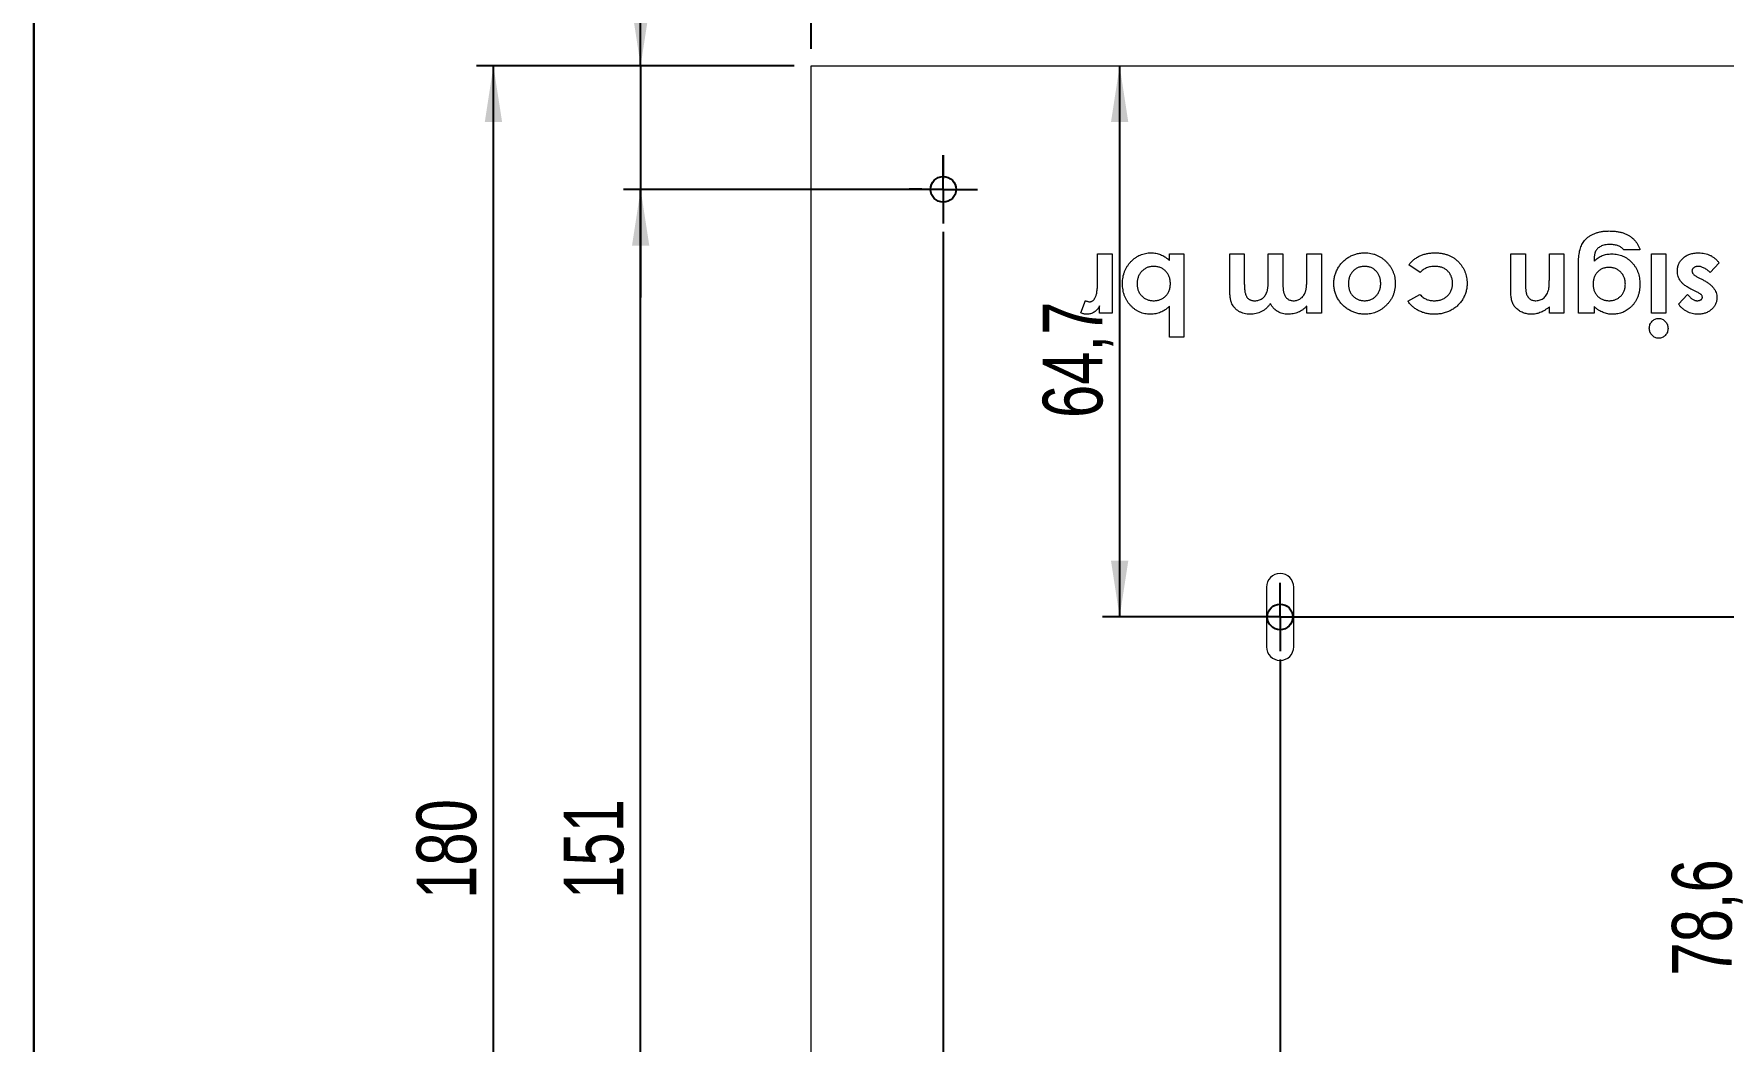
# Model space of a CAD drawing. Header units: millimetres. Extents: x 84 to 2066, y 33 to 1449.
# Drawn here: x 126.4 to 621.8, y 805.5 to 1101 of the extents above; entities that cross this region are included whole.
import ezdxf

# ---------------------------------------------------------------- set-up
doc = ezdxf.new("R2010")
doc.units = ezdxf.units.MM
doc.layers.add('COTAS', color=1, linetype='Continuous')
doc.styles.add('SLDTEXTSTYLE0', font='TXT', dxfattribs={"width": 0.75})
doc.dimstyles.new('SLDDIMSTYLE1', dxfattribs={"dimtxt": 17.5, "dimasz": 16.51, "dimexe": 0, "dimexo": 0.0625, "dimgap": 4.375, "dimtad": 1, "dimtoh": 1, "dimdec": 1, "dimrnd": 1e-09, "dimzin": 12, "dimdsep": 46, "dimtxsty": 'SLDTEXTSTYLE0', "dimsah": 1, "dimcen": 0.09, "dimadec": 0, "dimazin": 0, "dimtfac": 1, "dimtdec": 1, "dimtofl": 0, "dimtmove": 0, "dimatfit": 3, "dimfxl": 1, "dimtolj": 1, "dimtzin": 12, "dimarcsym": 0})
doc.dimstyles.new('SLDDIMSTYLE2', dxfattribs={"dimtxt": 17.5, "dimasz": 16.51, "dimexe": 0, "dimexo": 0.0625, "dimgap": 4.375, "dimtad": 1, "dimtoh": 1, "dimdec": 1, "dimrnd": 1e-09, "dimzin": 12, "dimdsep": 46, "dimtxsty": 'SLDTEXTSTYLE0', "dimsah": 1, "dimcen": 0.09, "dimadec": 0, "dimazin": 0, "dimtfac": 1, "dimtdec": 1, "dimtofl": 0, "dimtmove": 0, "dimatfit": 3, "dimfxl": 1, "dimtolj": 1, "dimtzin": 12, "dimarcsym": 0})

# ---------------------------------------------------------------- blocks, each defined once
blk = doc.blocks.new('*D7')
at = {"layer": 'COTAS', "ltscale": 5}
for p, q in [((354.39, 1096.64), (354.39, 1266.64)), ((1229.39, 1096.64), (1229.39, 1266.64)), ((354.39, 1261.64), (1229.39, 1261.64))]:
    blk.add_line(p, q, dxfattribs=at)
for points in [[(354.39, 1261.64), (370.9, 1259.1), (370.9, 1264.18)], [(1229.39, 1261.64), (1212.88, 1264.18), (1212.88, 1259.1)]]:
    blk.add_solid(points, dxfattribs=at)
at = {"layer": 'COTAS', "ltscale": 5, "insert": (790.37, 1284.2), "char_height": 17.5, "attachment_point": 1, "style": 'SLDTEXTSTYLE0'}
blk.add_mtext('350', dxfattribs=at)
blk = doc.blocks.new('*D8')
at = {"layer": 'COTAS', "ltscale": 5}
for p, q in [((349.39, 1091.64), (256.22, 1091.64)), ((261.22, 641.64), (261.22, 1091.64)), ((349.39, 641.64), (256.22, 641.64))]:
    blk.add_line(p, q, dxfattribs=at)
for points in [[(261.22, 1091.64), (258.68, 1075.13), (263.76, 1075.13)], [(261.22, 641.64), (263.76, 658.15), (258.68, 658.15)]]:
    blk.add_solid(points, dxfattribs=at)
at = {"layer": 'COTAS', "ltscale": 5, "insert": (238.66, 847.25), "char_height": 17.5, "attachment_point": 1, "rotation": 90, "style": 'SLDTEXTSTYLE0'}
blk.add_mtext('180', dxfattribs=at)
blk = doc.blocks.new('*D18')
at = {"layer": 'COTAS', "ltscale": 5}
for p, q in [((304.39, 1091.64), (304.39, 1197.33)), ((349.39, 1091.64), (299.39, 1091.64)), ((304.39, 1091.64), (304.39, 1055.39)), ((388.14, 1055.39), (299.39, 1055.39)), ((304.39, 1055.39), (304.39, 1023.64))]:
    blk.add_line(p, q, dxfattribs=at)
for points in [[(304.39, 1091.64), (306.93, 1108.15), (301.85, 1108.15)], [(304.39, 1055.39), (301.85, 1038.88), (306.93, 1038.88)]]:
    blk.add_solid(points, dxfattribs=at)
at = {"layer": 'COTAS', "ltscale": 5, "insert": (281.83, 1144.15), "char_height": 17.5, "attachment_point": 1, "rotation": 90, "style": 'SLDTEXTSTYLE0'}
blk.add_mtext('14,5', dxfattribs=at)
blk = doc.blocks.new('*D19')
at = {"layer": 'COTAS', "ltscale": 5}
for p, q in [((388.14, 1055.39), (299.39, 1055.39)), ((304.39, 677.89), (304.39, 1055.39)), ((388.14, 677.89), (299.39, 677.89))]:
    blk.add_line(p, q, dxfattribs=at)
for points in [[(304.39, 1055.39), (301.85, 1038.88), (306.93, 1038.88)], [(304.39, 677.89), (306.93, 694.4), (301.85, 694.4)]]:
    blk.add_solid(points, dxfattribs=at)
at = {"layer": 'COTAS', "ltscale": 5, "insert": (281.83, 847.25), "char_height": 17.5, "attachment_point": 1, "rotation": 90, "style": 'SLDTEXTSTYLE0'}
blk.add_mtext('151', dxfattribs=at)
blk = doc.blocks.new('*D20')
at = {"layer": 'COTAS', "ltscale": 5}
for p, q in [((444.85, 1091.64), (444.85, 929.97)), ((486.89, 929.97), (439.85, 929.97))]:
    blk.add_line(p, q, dxfattribs=at)
for points in [[(444.85, 1091.64), (442.31, 1075.13), (447.39, 1075.13)], [(444.85, 929.97), (447.39, 946.48), (442.31, 946.48)]]:
    blk.add_solid(points, dxfattribs=at)
at = {"layer": 'COTAS', "ltscale": 5, "insert": (422.29, 988.32), "char_height": 17.5, "attachment_point": 1, "rotation": 90, "style": 'SLDTEXTSTYLE0'}
blk.add_mtext('64,7', dxfattribs=at)
blk = doc.blocks.new('*D21')
at = {"layer": 'COTAS', "ltscale": 5}
for p, q in [((496.89, 929.97), (634.37, 929.97)), ((629.37, 929.97), (629.37, 733.47)), ((496.89, 733.47), (634.37, 733.47))]:
    blk.add_line(p, q, dxfattribs=at)
for points in [[(629.37, 929.97), (626.83, 913.46), (631.91, 913.46)], [(629.37, 733.47), (631.91, 749.98), (626.83, 749.98)]]:
    blk.add_solid(points, dxfattribs=at)
at = {"layer": 'COTAS', "ltscale": 5, "insert": (606.81, 824.74), "char_height": 17.5, "attachment_point": 1, "rotation": 90, "style": 'SLDTEXTSTYLE0'}
blk.add_mtext('78,6', dxfattribs=at)
blk = doc.blocks.new('*D22')
at = {"layer": 'COTAS', "ltscale": 5}
for p, q in [((676.37, 1091.64), (676.37, 1136.4)), ((676.37, 1091.64), (676.37, 1054.14)), ((711.89, 1054.14), (671.37, 1054.14)), ((676.37, 1054.14), (676.37, 1022.39))]:
    blk.add_line(p, q, dxfattribs=at)
for points in [[(676.37, 1091.64), (678.91, 1108.15), (673.83, 1108.15)], [(676.37, 1054.14), (673.83, 1037.63), (678.91, 1037.63)]]:
    blk.add_solid(points, dxfattribs=at)
at = {"layer": 'COTAS', "ltscale": 5, "insert": (653.81, 1102.6), "char_height": 17.5, "attachment_point": 1, "rotation": 90, "style": 'SLDTEXTSTYLE0'}
blk.add_mtext('15', dxfattribs=at)
blk = doc.blocks.new('*D23')
at = {"layer": 'COTAS', "ltscale": 5}
for p, q in [((741.84, 1091.64), (741.84, 1140.92)), ((741.84, 1091.64), (741.84, 1079.14)), ((779.39, 1079.14), (736.84, 1079.14)), ((741.84, 1079.14), (741.84, 1047.39))]:
    blk.add_line(p, q, dxfattribs=at)
for points in [[(741.84, 1091.64), (744.38, 1108.15), (739.3, 1108.15)], [(741.84, 1079.14), (739.3, 1062.63), (744.38, 1062.63)]]:
    blk.add_solid(points, dxfattribs=at)
at = {"layer": 'COTAS', "ltscale": 5, "insert": (719.28, 1120.06), "char_height": 17.5, "attachment_point": 1, "rotation": 90, "style": 'SLDTEXTSTYLE0'}
blk.add_mtext('5', dxfattribs=at)
blk = doc.blocks.new('SW_CENTERMARKSYMBOL_2')
at = {"layer": 'COTAS', "color": 0, "ltscale": 5}
for p, q in [((0, 6.25), (0, 10)), ((0, 0), (0, 6.25)), ((-6.25, 0), (-10, 0)), ((0, 0), (-6.25, 0)), ((0, 0), (0, -6.25)), ((0, 0), (6.25, 0)), ((6.25, 0), (10, 0)), ((0, -6.25), (0, -10))]:
    blk.add_line(p, q, dxfattribs=at)
blk = doc.blocks.new('SW_CENTERMARKSYMBOL_3')
at = {"layer": 'COTAS', "color": 0, "ltscale": 5}
for p, q in [((0, 6.25), (0, 10)), ((0, 0), (0, 6.25)), ((-6.25, 0), (-10, 0)), ((0, 0), (-6.25, 0)), ((0, 0), (0, -6.25)), ((0, 0), (6.25, 0)), ((6.25, 0), (10, 0)), ((0, -6.25), (0, -10))]:
    blk.add_line(p, q, dxfattribs=at)
blk = doc.blocks.new('SW_CENTERMARKSYMBOL_5')
at = {"layer": 'COTAS', "color": 0, "ltscale": 5}
for p, q in [((0.02, 6.25), (0.04, 10)), ((0, 0), (0.02, 6.25)), ((-6.25, 0.02), (-10, 0.04)), ((0, 0), (-6.25, 0.02)), ((0, 0), (-0.02, -6.25)), ((0, 0), (6.25, -0.02)), ((6.25, -0.02), (10, -0.04)), ((-0.02, -6.25), (-0.04, -10))]:
    blk.add_line(p, q, dxfattribs=at)
blk = doc.blocks.new('SW_CENTERMARKSYMBOL_7')
at = {"layer": 'COTAS', "color": 0, "ltscale": 5}
for p, q in [((391.25, 30), (391.25, 33.75)), ((391.25, 23.75), (391.25, 30)), ((385, 23.75), (381.25, 23.75)), ((391.25, 23.75), (385, 23.75)), ((391.25, 23.75), (397.5, 23.75)), ((391.25, 23.75), (391.25, 17.5)), ((397.5, 23.75), (401.25, 23.75)), ((0, 6.25), (0, 10)), ((391.25, 11.25), (391.25, -388.75)), ((0, 0), (0, 6.25)), ((323.75, 5), (323.75, 8.75)), ((323.75, -1.25), (323.75, 5)), ((493.75, 5), (493.75, 8.75)), ((493.75, -1.25), (493.75, 5)), ((-6.25, 0), (-10, 0)), ((0, 0), (-6.25, 0)), ((0, 0), (6.25, 0)), ((0, 0), (0, -6.25)), ((6.25, 0), (10, 0)), ((317.5, -1.25), (313.75, -1.25)), ((323.75, -1.25), (317.5, -1.25)), ((323.75, -1.25), (330, -1.25)), ((323.75, -1.25), (323.75, -7.5)), ((336.25, -1.25), (481.25, -1.25)), ((493.75, -1.25), (487.5, -1.25)), ((493.75, -1.25), (500, -1.25)), ((493.75, -1.25), (493.75, -7.5)), ((500, -1.25), (503.75, -1.25)), ((493.75, -7.5), (493.75, -11.25)), ((0, -12.5), (0, -365)), ((323.75, -13.75), (323.75, -363.75)), ((98.75, -119.17), (98.75, -115.42)), ((98.75, -125.42), (98.75, -119.17)), ((92.5, -125.42), (88.75, -125.42)), ((98.75, -125.42), (92.5, -125.42)), ((98.75, -125.42), (105, -125.42)), ((98.75, -125.42), (98.75, -131.67)), ((105, -125.42), (108.75, -125.42)), ((98.75, -137.92), (98.75, -309.42)), ((98.75, -321.92), (98.75, -315.67)), ((92.5, -321.92), (88.75, -321.92)), ((98.75, -321.92), (92.5, -321.92)), ((98.75, -321.92), (105, -321.92)), ((98.75, -321.92), (98.75, -328.17)), ((105, -321.92), (108.75, -321.92)), ((98.75, -328.17), (98.75, -331.92)), ((0, -377.5), (0, -371.25)), ((323.75, -376.25), (323.75, -370)), ((317.5, -376.25), (313.75, -376.25)), ((323.75, -376.25), (317.5, -376.25)), ((323.75, -376.25), (330, -376.25)), ((323.75, -376.25), (323.75, -382.5)), ((330, -376.25), (333.75, -376.25)), ((-6.25, -377.5), (-10, -377.5)), ((0, -377.5), (-6.25, -377.5)), ((0, -377.5), (6.25, -377.5)), ((0, -377.5), (0, -383.75)), ((6.25, -377.5), (10, -377.5)), ((0, -383.75), (0, -387.5)), ((323.75, -382.5), (323.75, -386.25)), ((391.25, -401.25), (391.25, -395)), ((385, -401.25), (381.25, -401.25)), ((391.25, -401.25), (385, -401.25)), ((391.25, -401.25), (397.5, -401.25)), ((391.25, -401.25), (391.25, -407.5)), ((397.5, -401.25), (401.25, -401.25)), ((391.25, -407.5), (391.25, -411.25))]:
    blk.add_line(p, q, dxfattribs=at)

msp = doc.modelspace()

# ---------------------------------------------------------------- linework, layer by layer
at = {"color": 7, "linetype": 'Continuous', "lineweight": 30, "ltscale": 5}
msp.add_line((126.43, 1448.801), (126.43, 33.801), dxfattribs=at)
at = {"color": 7, "linetype": 'Continuous', "lineweight": 15, "ltscale": 5}
for p, q in [((354.389, 641.641), (354.389, 1091.641)), ((354.389, 1091.641), (1229.389, 1091.641)), ((438.365, 1036.463), (442.639, 1036.463)), ((438.365, 1029.418), (438.365, 1036.463)), ((442.639, 1036.463), (442.639, 1019.062)), ((459.43, 1036.463), (463.704, 1036.463)), ((459.43, 1034.565), (459.43, 1036.463)), ((463.704, 1036.463), (463.704, 1012.04)), ((477.137, 1036.463), (481.411, 1036.463)), ((477.137, 1026.341), (477.137, 1036.463)), ((481.411, 1036.463), (481.411, 1027.724)), ((488.433, 1036.463), (492.707, 1036.463)), ((488.433, 1028.693), (488.433, 1036.463)), ((492.707, 1036.463), (492.707, 1028.12)), ((499.728, 1036.463), (504.002, 1036.463)), ((499.728, 1028.802), (499.728, 1036.463)), ((504.002, 1036.463), (504.002, 1019.062)), ((559.565, 1036.463), (563.839, 1036.463)), ((559.565, 1025.053), (559.565, 1036.463)), ((563.839, 1036.463), (563.839, 1028.907)), ((570.86, 1036.463), (575.134, 1036.463)), ((570.86, 1029.537), (570.86, 1036.463)), ((575.134, 1036.463), (575.134, 1019.062)), ((597.44, 1037.684), (592.689, 1037.684)), ((600.779, 1036.463), (605.053, 1036.463)), ((600.779, 1019.062), (600.779, 1036.463)), ((605.053, 1036.463), (605.053, 1019.062)), ((532.967, 1030.968), (529.647, 1033.248)), ((579.409, 1019.062), (579.409, 1033.906)), ((620.622, 1033.844), (618.032, 1030.968)), ((438.38, 1028.569), (438.365, 1029.418)), ((614.221, 1025.215), (612.675, 1025.998)), ((614.521, 1029.537), (615.938, 1028.821)), ((433.481, 1019.186), (434.807, 1022.806)), ((438.976, 1019.062), (438.976, 1021.204)), ((459.43, 1012.04), (459.43, 1021.089)), ((499.728, 1019.062), (499.728, 1021.142)), ((529.341, 1022.611), (532.881, 1024.557)), ((570.86, 1019.062), (570.86, 1020.903)), ((583.988, 1020.998), (583.988, 1019.062)), ((608.716, 1021.747), (611.33, 1024.557)), ((442.639, 1019.062), (438.976, 1019.062)), ((504.002, 1019.062), (499.728, 1019.062)), ((575.134, 1019.062), (570.86, 1019.062)), ((583.988, 1019.062), (579.409, 1019.062)), ((605.053, 1019.062), (600.779, 1019.062)), ((463.704, 1012.04), (459.43, 1012.04)), ((487.889, 938.721), (487.889, 921.221)), ((495.889, 921.221), (495.889, 938.721))]:
    msp.add_line(p, q, dxfattribs=at)
at = {"color": 7, "linetype": 'Continuous', "ltscale": 5}
for centre in [(393.139, 1055.391), (491.889, 929.971)]:
    msp.add_circle(centre, 3.75, dxfattribs=at)
at = {"color": 7, "linetype": 'Continuous', "lineweight": 15, "ltscale": 25}
msp.add_circle((393.139, 1055.391), 3.75, dxfattribs=at)
for centre, start, end in [((491.889, 938.721), 0, 180), ((491.889, 921.221), 180, 0)]:
    msp.add_arc(centre, 4, start, end, dxfattribs=at)
at = {"color": 7, "linetype": 'Continuous', "lineweight": 15, "ltscale": 5}
for points, knots in [([(579.409, 1033.906), (579.414, 1034.261), (579.425, 1034.948), (579.505, 1035.941), (579.642, 1036.861), (579.835, 1037.709), (580.088, 1038.484), (580.391, 1039.19), (580.753, 1039.823), (581.045, 1040.193), (581.188, 1040.375)], [0, 0, 0, 0, 0.1554715, 0.3009162, 0.4362444, 0.5628671, 0.6816583, 0.7933955, 0.8989452, 1, 1, 1, 1]), ([(581.188, 1040.375), (581.393, 1040.6), (581.804, 1041.05), (582.527, 1041.618), (583.319, 1042.103), (584.188, 1042.501), (585.134, 1042.804), (586.153, 1043.022), (587.247, 1043.158), (588.002, 1043.172), (588.391, 1043.18)], [0, 0, 0, 0, 0.1145004, 0.2284212, 0.3439966, 0.4629565, 0.586703, 0.7163029, 0.8541307, 1, 1, 1, 1]), ([(588.391, 1043.18), (588.801, 1043.173), (589.591, 1043.161), (590.725, 1043.041), (591.759, 1042.845), (592.696, 1042.568), (593.546, 1042.21), (594.324, 1041.782), (595.03, 1041.269), (595.673, 1040.693), (596.238, 1040.041), (596.722, 1039.319), (597.133, 1038.532), (597.336, 1037.97), (597.44, 1037.684)], [0, 0, 0, 0, 0.1078434, 0.2074107, 0.299345, 0.3839425, 0.46371, 0.5411367, 0.6168548, 0.6922866, 0.7675132, 0.8430652, 0.9202402, 1, 1, 1, 1]), ([(445.692, 1027.796), (445.699, 1028.108), (445.714, 1028.723), (445.829, 1029.626), (446.025, 1030.488), (446.299, 1031.31), (446.646, 1032.095), (447.075, 1032.838), (447.578, 1033.545), (448.158, 1034.2), (448.784, 1034.8), (449.448, 1035.326), (450.14, 1035.77), (450.861, 1036.138), (451.613, 1036.421), (452.394, 1036.618), (453.202, 1036.75), (453.752, 1036.762), (454.03, 1036.768)], [0, 0, 0, 0, 0.0686659, 0.1353556, 0.1999775, 0.263073, 0.3259106, 0.3884756, 0.4517108, 0.5164501, 0.5808222, 0.6423793, 0.7026785, 0.7615402, 0.8202497, 0.8791706, 0.9386782, 1, 1, 1, 1]), ([(454.03, 1036.768), (454.279, 1036.762), (454.768, 1036.749), (455.489, 1036.652), (456.181, 1036.489), (456.855, 1036.265), (457.509, 1035.956), (458.163, 1035.58), (458.806, 1035.107), (459.218, 1034.749), (459.43, 1034.565)], [0, 0, 0, 0, 0.1245443, 0.2452368, 0.3640195, 0.4810461, 0.6005868, 0.7260268, 0.8590757, 1, 1, 1, 1]), ([(507.666, 1027.748), (507.669, 1027.949), (507.677, 1028.347), (507.735, 1028.94), (507.833, 1029.522), (507.957, 1030.097), (508.135, 1030.656), (508.335, 1031.211), (508.589, 1031.75), (508.867, 1032.283), (509.179, 1032.796), (509.526, 1033.28), (509.897, 1033.737), (510.292, 1034.169), (510.72, 1034.566), (511.175, 1034.933), (511.655, 1035.277), (512.162, 1035.588), (512.69, 1035.861), (513.229, 1036.107), (513.784, 1036.312), (514.353, 1036.48), (514.936, 1036.609), (515.533, 1036.697), (516.141, 1036.758), (516.551, 1036.765), (516.758, 1036.768)], [0, 0, 0, 0, 0.04216941, 0.08384235, 0.12519723, 0.16634188, 0.20729025, 0.24867353, 0.29028332, 0.33262882, 0.37496772, 0.41645901, 0.45783554, 0.49878937, 0.53949794, 0.58040393, 0.62189523, 0.66348888, 0.70538275, 0.74685382, 0.7882371, 0.82972974, 0.87152735, 0.9138213, 0.9564932, 1, 1, 1, 1]), ([(516.758, 1036.768), (517.06, 1036.76), (517.656, 1036.742), (518.534, 1036.622), (519.378, 1036.415), (520.19, 1036.13), (520.963, 1035.753), (521.709, 1035.305), (522.411, 1034.763), (523.078, 1034.156), (523.684, 1033.488), (524.219, 1032.779), (524.668, 1032.032), (525.039, 1031.249), (525.325, 1030.43), (525.532, 1029.577), (525.652, 1028.688), (525.669, 1028.084), (525.678, 1027.777)], [0, 0, 0, 0, 0.0643812, 0.1268963, 0.1882189, 0.2489181, 0.3097748, 0.3711311, 0.4336819, 0.4983657, 0.5628216, 0.6254383, 0.6870842, 0.7481006, 0.8094382, 0.8714187, 0.9346046, 1, 1, 1, 1]), ([(529.647, 1033.248), (529.877, 1033.529), (530.331, 1034.085), (531.123, 1034.801), (531.977, 1035.414), (532.904, 1035.913), (533.902, 1036.295), (534.967, 1036.573), (536.104, 1036.735), (536.884, 1036.757), (537.283, 1036.768)], [0, 0, 0, 0, 0.124727, 0.2461393, 0.3655903, 0.4853557, 0.6065872, 0.7319324, 0.8627266, 1, 1, 1, 1]), ([(537.283, 1036.768), (537.643, 1036.76), (538.346, 1036.744), (539.37, 1036.62), (540.333, 1036.41), (541.237, 1036.119), (542.081, 1035.742), (542.863, 1035.275), (543.588, 1034.73), (544.243, 1034.105), (544.825, 1033.424), (545.34, 1032.711), (545.776, 1031.968), (546.124, 1031.192), (546.405, 1030.394), (546.598, 1029.562), (546.723, 1028.703), (546.736, 1028.119), (546.743, 1027.824)], [0, 0, 0, 0, 0.07395944, 0.14445094, 0.21173329, 0.27636342, 0.33944633, 0.40147031, 0.46333807, 0.52555741, 0.58723563, 0.64721938, 0.70627525, 0.76408035, 0.82188821, 0.88002531, 0.93944939, 1, 1, 1, 1]), ([(588.71, 1039.211), (588.435, 1039.205), (587.909, 1039.193), (587.163, 1039.096), (586.5, 1038.926), (585.924, 1038.687), (585.427, 1038.395), (585.011, 1038.059), (584.672, 1037.682), (584.447, 1037.333), (584.315, 1037.017), (584.222, 1036.744), (584.156, 1036.429), (584.092, 1036.078), (584.046, 1035.688), (584.014, 1035.257), (583.988, 1034.788), (583.988, 1034.461), (583.988, 1034.293)], [0, 0, 0, 0, 0.1035298, 0.1976513, 0.2823514, 0.3600848, 0.431664, 0.497969, 0.5606368, 0.6213574, 0.6532343, 0.689161, 0.7296321, 0.7739691, 0.8233642, 0.8773422, 0.9366146, 1, 1, 1, 1]), ([(583.988, 1034.293), (584.175, 1034.476), (584.54, 1034.835), (585.134, 1035.292), (585.741, 1035.669), (586.365, 1035.97), (587.021, 1036.188), (587.708, 1036.356), (588.439, 1036.442), (588.941, 1036.456), (589.197, 1036.463)], [0, 0, 0, 0, 0.1352396, 0.2639057, 0.3854917, 0.5036634, 0.6206815, 0.7412807, 0.8677782, 1, 1, 1, 1]), ([(592.689, 1037.684), (592.579, 1037.805), (592.358, 1038.048), (591.967, 1038.357), (591.535, 1038.621), (591.057, 1038.838), (590.533, 1039.002), (589.965, 1039.127), (589.351, 1039.198), (588.928, 1039.206), (588.71, 1039.211)], [0, 0, 0, 0, 0.1111214, 0.22365493, 0.33794323, 0.45577724, 0.57982441, 0.71180947, 0.85145386, 1, 1, 1, 1]), ([(589.197, 1036.463), (589.48, 1036.457), (590.037, 1036.444), (590.855, 1036.319), (591.64, 1036.124), (592.393, 1035.853), (593.11, 1035.495), (593.793, 1035.061), (594.44, 1034.543), (595.052, 1033.963), (595.606, 1033.318), (596.091, 1032.626), (596.505, 1031.894), (596.838, 1031.116), (597.102, 1030.298), (597.287, 1029.439), (597.398, 1028.538), (597.413, 1027.923), (597.421, 1027.61)], [0, 0, 0, 0, 0.0629806, 0.1237162, 0.1834688, 0.2425073, 0.3013115, 0.3612238, 0.4221125, 0.4851149, 0.5485275, 0.6106985, 0.6727367, 0.7351153, 0.7986076, 0.8633625, 0.9303097, 1, 1, 1, 1]), ([(608.411, 1031.459), (608.417, 1031.646), (608.429, 1032.01), (608.505, 1032.547), (608.641, 1033.057), (608.819, 1033.548), (609.064, 1034.009), (609.355, 1034.448), (609.696, 1034.868), (610.092, 1035.255), (610.528, 1035.614), (611.006, 1035.925), (611.522, 1036.181), (612.068, 1036.399), (612.653, 1036.565), (613.274, 1036.682), (613.931, 1036.756), (614.381, 1036.764), (614.612, 1036.768)], [0, 0, 0, 0, 0.06105142, 0.11949383, 0.17713145, 0.23385483, 0.29026135, 0.34778578, 0.40630481, 0.46710662, 0.52896231, 0.59111583, 0.65357445, 0.71744329, 0.78358476, 0.85257197, 0.92439237, 1, 1, 1, 1]), ([(614.612, 1036.768), (614.918, 1036.759), (615.518, 1036.74), (616.394, 1036.607), (617.222, 1036.376), (618.001, 1036.053), (618.738, 1035.642), (619.42, 1035.131), (620.06, 1034.535), (620.432, 1034.078), (620.622, 1033.844)], [0, 0, 0, 0, 0.1321127, 0.2593255, 0.3820323, 0.5024963, 0.6231014, 0.745417, 0.8698661, 1, 1, 1, 1]), ([(454.827, 1032.8), (454.66, 1032.795), (454.329, 1032.785), (453.845, 1032.718), (453.379, 1032.608), (452.937, 1032.45), (452.512, 1032.247), (452.107, 1032.001), (451.728, 1031.704), (451.368, 1031.374), (451.038, 1031.008), (450.754, 1030.611), (450.505, 1030.194), (450.313, 1029.746), (450.152, 1029.279), (450.042, 1028.783), (449.982, 1028.263), (449.972, 1027.909), (449.966, 1027.729)], [0, 0, 0, 0, 0.063868, 0.126422, 0.1864001, 0.2463567, 0.305601, 0.3661427, 0.426785, 0.4895628, 0.5523818, 0.6146074, 0.6758794, 0.7376316, 0.8004594, 0.8645812, 0.9312765, 1, 1, 1, 1]), ([(459.735, 1027.715), (459.73, 1027.899), (459.72, 1028.262), (459.66, 1028.792), (459.549, 1029.295), (459.396, 1029.771), (459.2, 1030.221), (458.961, 1030.645), (458.672, 1031.035), (458.348, 1031.4), (457.988, 1031.724), (457.604, 1032.014), (457.198, 1032.26), (456.765, 1032.453), (456.315, 1032.614), (455.839, 1032.723), (455.341, 1032.784), (455, 1032.794), (454.827, 1032.8)], [0, 0, 0, 0, 0.06983454, 0.13705328, 0.2017043, 0.26428251, 0.32596404, 0.38683974, 0.44795268, 0.50929016, 0.57103031, 0.63117664, 0.69079741, 0.7502815, 0.81020187, 0.87133257, 0.93437155, 1, 1, 1, 1]), ([(516.696, 1032.8), (516.528, 1032.795), (516.201, 1032.786), (515.72, 1032.717), (515.261, 1032.608), (514.822, 1032.455), (514.407, 1032.254), (514.013, 1032.007), (513.638, 1031.721), (513.294, 1031.386), (512.975, 1031.023), (512.695, 1030.629), (512.463, 1030.209), (512.268, 1029.764), (512.122, 1029.293), (512.018, 1028.796), (511.948, 1028.276), (511.942, 1027.92), (511.94, 1027.739)], [0, 0, 0, 0, 0.0644676, 0.1263939, 0.1869351, 0.2460938, 0.3053414, 0.3645636, 0.424915, 0.4869415, 0.5495383, 0.6111358, 0.672907, 0.7344311, 0.7980531, 0.8626459, 0.9300428, 1, 1, 1, 1]), ([(521.404, 1027.739), (521.401, 1027.923), (521.394, 1028.284), (521.331, 1028.811), (521.227, 1029.311), (521.078, 1029.783), (520.893, 1030.23), (520.661, 1030.649), (520.389, 1031.04), (520.079, 1031.402), (519.737, 1031.73), (519.37, 1032.019), (518.974, 1032.256), (518.564, 1032.461), (518.127, 1032.611), (517.67, 1032.724), (517.19, 1032.784), (516.863, 1032.794), (516.696, 1032.8)], [0, 0, 0, 0, 0.07137374, 0.13948628, 0.20485375, 0.26864614, 0.33065917, 0.39175999, 0.45316946, 0.51466507, 0.57598828, 0.6360152, 0.69507366, 0.75392687, 0.81324407, 0.87334969, 0.93535967, 1, 1, 1, 1]), ([(537.369, 1032.8), (537.14, 1032.794), (536.693, 1032.784), (536.042, 1032.697), (535.43, 1032.554), (534.856, 1032.355), (534.322, 1032.095), (533.828, 1031.778), (533.369, 1031.405), (533.101, 1031.115), (532.967, 1030.968)], [0, 0, 0, 0, 0.1395467, 0.2723748, 0.3987247, 0.5218238, 0.6413409, 0.7597864, 0.8788005, 1, 1, 1, 1]), ([(542.469, 1027.848), (542.463, 1028.027), (542.453, 1028.376), (542.393, 1028.888), (542.283, 1029.374), (542.123, 1029.833), (541.928, 1030.27), (541.689, 1030.683), (541.399, 1031.066), (541.071, 1031.424), (540.706, 1031.745), (540.312, 1032.03), (539.89, 1032.269), (539.44, 1032.467), (538.958, 1032.612), (538.453, 1032.724), (537.919, 1032.784), (537.556, 1032.794), (537.369, 1032.8)], [0, 0, 0, 0, 0.06690282, 0.13122485, 0.19303986, 0.25361829, 0.31318002, 0.37254413, 0.43221935, 0.4930354, 0.55433844, 0.61462223, 0.67502111, 0.7362195, 0.79869635, 0.86342403, 0.93011626, 1, 1, 1, 1]), ([(588.333, 1032.494), (588.168, 1032.492), (587.843, 1032.487), (587.369, 1032.415), (586.917, 1032.312), (586.486, 1032.164), (586.078, 1031.973), (585.695, 1031.735), (585.328, 1031.464), (584.994, 1031.143), (584.684, 1030.794), (584.415, 1030.415), (584.19, 1030.01), (584.002, 1029.579), (583.861, 1029.119), (583.755, 1028.635), (583.692, 1028.123), (583.686, 1027.774), (583.683, 1027.596)], [0, 0, 0, 0, 0.0654719, 0.1283696, 0.1891003, 0.2489812, 0.3080772, 0.3670927, 0.4268546, 0.4882657, 0.5502253, 0.6111414, 0.6716926, 0.7333962, 0.7966673, 0.8616933, 0.929499, 1, 1, 1, 1]), ([(593.147, 1027.562), (593.144, 1027.739), (593.139, 1028.086), (593.067, 1028.591), (592.965, 1029.075), (592.811, 1029.531), (592.619, 1029.965), (592.387, 1030.378), (592.101, 1030.759), (591.783, 1031.117), (591.432, 1031.44), (591.054, 1031.722), (590.655, 1031.963), (590.234, 1032.161), (589.787, 1032.305), (589.323, 1032.419), (588.834, 1032.478), (588.502, 1032.489), (588.333, 1032.494)], [0, 0, 0, 0, 0.0686156, 0.1346666, 0.1979196, 0.2604323, 0.3212743, 0.3824198, 0.4438269, 0.5059538, 0.5680377, 0.6289487, 0.6888074, 0.7487808, 0.80934, 0.8709239, 0.9344449, 1, 1, 1, 1]), ([(612.675, 1025.998), (612.479, 1026.097), (612.097, 1026.291), (611.561, 1026.604), (611.064, 1026.905), (610.624, 1027.223), (610.223, 1027.529), (609.88, 1027.848), (609.577, 1028.161), (609.24, 1028.58), (608.902, 1029.139), (608.62, 1029.866), (608.441, 1030.645), (608.421, 1031.183), (608.411, 1031.459)], [0, 0, 0, 0, 0.08972699, 0.17408722, 0.25256062, 0.32635871, 0.39458082, 0.45778767, 0.51683253, 0.5716095, 0.67670948, 0.78101755, 0.88777792, 1, 1, 1, 1]), ([(614.536, 1032.8), (614.403, 1032.796), (614.149, 1032.789), (613.787, 1032.712), (613.467, 1032.583), (613.195, 1032.405), (612.971, 1032.199), (612.807, 1031.969), (612.705, 1031.72), (612.692, 1031.546), (612.685, 1031.459)], [0, 0, 0, 0, 0.1568444, 0.3014982, 0.4360067, 0.5641899, 0.6856313, 0.7939565, 0.8972891, 1, 1, 1, 1]), ([(612.685, 1031.459), (612.691, 1031.378), (612.703, 1031.21), (612.796, 1030.962), (612.942, 1030.716), (613.146, 1030.472), (613.409, 1030.232), (613.73, 1029.998), (614.102, 1029.757), (614.377, 1029.613), (614.521, 1029.537)], [0, 0, 0, 0, 0.0880833, 0.180852, 0.2823447, 0.395671, 0.5219055, 0.6653045, 0.8242263, 1, 1, 1, 1]), ([(618.032, 1030.968), (617.906, 1031.101), (617.654, 1031.365), (617.236, 1031.72), (616.784, 1032.03), (616.31, 1032.299), (615.832, 1032.511), (615.378, 1032.683), (614.947, 1032.775), (614.668, 1032.792), (614.536, 1032.8)], [0, 0, 0, 0, 0.1359516, 0.2706695, 0.40547, 0.5422632, 0.6742424, 0.7932566, 0.9017527, 1, 1, 1, 1]), ([(436.037, 1022.42), (436.119, 1022.423), (436.279, 1022.43), (436.515, 1022.491), (436.74, 1022.593), (436.954, 1022.732), (437.159, 1022.909), (437.356, 1023.123), (437.532, 1023.385), (437.717, 1023.678), (437.874, 1024.036), (438.01, 1024.463), (438.13, 1024.964), (438.213, 1025.543), (438.293, 1026.193), (438.341, 1026.919), (438.376, 1027.719), (438.378, 1028.278), (438.38, 1028.569)], [0, 0, 0, 0, 0.0340172, 0.0669178, 0.1011488, 0.1367476, 0.1735316, 0.2140124, 0.2579201, 0.3053614, 0.3586332, 0.4208774, 0.4926502, 0.5740966, 0.6651552, 0.7664939, 0.8783046, 1, 1, 1, 1]), ([(453.902, 1018.756), (453.621, 1018.763), (453.069, 1018.776), (452.257, 1018.9), (451.478, 1019.099), (450.733, 1019.379), (450.016, 1019.733), (449.334, 1020.174), (448.687, 1020.695), (448.074, 1021.283), (447.515, 1021.936), (447.025, 1022.64), (446.613, 1023.39), (446.271, 1024.183), (446.017, 1025.026), (445.823, 1025.909), (445.715, 1026.839), (445.7, 1027.473), (445.692, 1027.796)], [0, 0, 0, 0, 0.0616199, 0.1213713, 0.180243, 0.2381256, 0.2963118, 0.3557831, 0.4162497, 0.4788319, 0.5423367, 0.604915, 0.667218, 0.7303645, 0.7944188, 0.8606181, 0.9289452, 1, 1, 1, 1]), ([(449.966, 1027.729), (449.972, 1027.551), (449.982, 1027.2), (450.041, 1026.685), (450.155, 1026.196), (450.3, 1025.729), (450.496, 1025.289), (450.74, 1024.877), (451.014, 1024.482), (451.34, 1024.122), (451.695, 1023.796), (452.072, 1023.506), (452.477, 1023.266), (452.904, 1023.071), (453.352, 1022.912), (453.824, 1022.802), (454.318, 1022.741), (454.655, 1022.73), (454.827, 1022.725)], [0, 0, 0, 0, 0.0684031, 0.1347732, 0.1985695, 0.2607014, 0.3221555, 0.3828509, 0.4441321, 0.5063539, 0.5685337, 0.6290601, 0.6887036, 0.7484906, 0.8092747, 0.8706925, 0.9340349, 1, 1, 1, 1]), ([(454.827, 1022.725), (455, 1022.731), (455.341, 1022.741), (455.84, 1022.801), (456.313, 1022.914), (456.767, 1023.06), (457.196, 1023.257), (457.603, 1023.497), (457.989, 1023.776), (458.348, 1024.097), (458.672, 1024.456), (458.96, 1024.841), (459.2, 1025.256), (459.397, 1025.697), (459.548, 1026.166), (459.659, 1026.659), (459.72, 1027.179), (459.73, 1027.533), (459.735, 1027.715)], [0, 0, 0, 0, 0.0662664, 0.1299181, 0.191643, 0.2517544, 0.3118167, 0.3717068, 0.4317168, 0.4936505, 0.5551329, 0.6163508, 0.6767652, 0.7379349, 0.8005438, 0.8646372, 0.9307001, 1, 1, 1, 1]), ([(483.123, 1018.756), (482.817, 1018.765), (482.221, 1018.783), (481.357, 1018.952), (480.55, 1019.217), (479.808, 1019.59), (479.149, 1020.051), (478.576, 1020.579), (478.107, 1021.178), (477.801, 1021.736), (477.601, 1022.232), (477.484, 1022.662), (477.369, 1023.143), (477.291, 1023.68), (477.215, 1024.269), (477.171, 1024.913), (477.142, 1025.609), (477.139, 1026.091), (477.137, 1026.341)], [0, 0, 0, 0, 0.08261, 0.1608753, 0.2369444, 0.3114807, 0.3842901, 0.4535859, 0.521212, 0.5888859, 0.6249404, 0.6651814, 0.7092585, 0.7584103, 0.8116372, 0.8697861, 0.9325542, 1, 1, 1, 1]), ([(481.411, 1027.724), (481.414, 1027.491), (481.421, 1027.042), (481.45, 1026.398), (481.515, 1025.815), (481.591, 1025.288), (481.701, 1024.82), (481.833, 1024.411), (481.989, 1024.059), (482.172, 1023.762), (482.383, 1023.515), (482.612, 1023.302), (482.869, 1023.127), (483.143, 1022.972), (483.45, 1022.868), (483.777, 1022.786), (484.126, 1022.73), (484.368, 1022.727), (484.492, 1022.725)], [0, 0, 0, 0, 0.1043013, 0.2001969, 0.2872318, 0.3661905, 0.4375991, 0.5010841, 0.5579146, 0.6088967, 0.6562185, 0.7024103, 0.7482631, 0.7942912, 0.8425346, 0.8922574, 0.9446271, 1, 1, 1, 1]), ([(484.492, 1022.725), (484.684, 1022.732), (485.06, 1022.744), (485.606, 1022.87), (486.123, 1023.066), (486.605, 1023.343), (487.038, 1023.693), (487.422, 1024.101), (487.736, 1024.577), (487.955, 1025.018), (488.091, 1025.417), (488.187, 1025.759), (488.262, 1026.145), (488.321, 1026.572), (488.377, 1027.043), (488.405, 1027.556), (488.433, 1028.11), (488.433, 1028.494), (488.433, 1028.693)], [0, 0, 0, 0, 0.0706087, 0.1385556, 0.2058295, 0.2742088, 0.3427013, 0.4108306, 0.4801982, 0.5526692, 0.591847, 0.635719, 0.6836174, 0.737005, 0.7949024, 0.8584426, 0.9266098, 1, 1, 1, 1]), ([(492.707, 1028.12), (492.707, 1027.934), (492.708, 1027.576), (492.729, 1027.058), (492.755, 1026.581), (492.795, 1026.142), (492.839, 1025.743), (492.903, 1025.384), (492.971, 1025.063), (493.084, 1024.697), (493.247, 1024.293), (493.493, 1023.869), (493.785, 1023.512), (494.123, 1023.222), (494.503, 1022.998), (494.922, 1022.842), (495.377, 1022.744), (495.692, 1022.731), (495.855, 1022.725)], [0, 0, 0, 0, 0.0785337, 0.1510735, 0.2189846, 0.2802998, 0.337079, 0.38817, 0.4342539, 0.4756569, 0.5496965, 0.617385, 0.6817542, 0.7436361, 0.8044162, 0.8668707, 0.9313762, 1, 1, 1, 1]), ([(495.855, 1022.725), (496.039, 1022.731), (496.402, 1022.743), (496.931, 1022.878), (497.44, 1023.07), (497.91, 1023.355), (498.342, 1023.707), (498.717, 1024.133), (499.032, 1024.62), (499.251, 1025.074), (499.386, 1025.483), (499.484, 1025.833), (499.557, 1026.228), (499.617, 1026.663), (499.673, 1027.138), (499.701, 1027.656), (499.729, 1028.215), (499.728, 1028.602), (499.728, 1028.802)], [0, 0, 0, 0, 0.06741833, 0.13352257, 0.19944546, 0.26684603, 0.33498848, 0.40376046, 0.47432196, 0.54809441, 0.58822691, 0.63249301, 0.68192783, 0.73568794, 0.79394271, 0.85782082, 0.92630873, 1, 1, 1, 1]), ([(516.777, 1018.756), (516.575, 1018.76), (516.174, 1018.767), (515.579, 1018.827), (514.992, 1018.921), (514.416, 1019.056), (513.847, 1019.222), (513.292, 1019.435), (512.739, 1019.676), (512.205, 1019.964), (511.685, 1020.275), (511.193, 1020.62), (510.729, 1020.993), (510.296, 1021.392), (509.894, 1021.82), (509.518, 1022.27), (509.177, 1022.752), (508.862, 1023.256), (508.582, 1023.779), (508.338, 1024.316), (508.127, 1024.861), (507.961, 1025.421), (507.824, 1025.987), (507.738, 1026.566), (507.676, 1027.154), (507.669, 1027.549), (507.666, 1027.748)], [0, 0, 0, 0, 0.0426002, 0.0843677, 0.1261473, 0.1677868, 0.2090521, 0.2509607, 0.2931379, 0.3360326, 0.3787541, 0.4208873, 0.4626185, 0.504139, 0.5451694, 0.5861216, 0.627707, 0.6695713, 0.7114208, 0.7526806, 0.7939622, 0.8345851, 0.8755716, 0.9166362, 0.95807, 1, 1, 1, 1]), ([(511.94, 1027.739), (511.943, 1027.557), (511.949, 1027.201), (512.013, 1026.681), (512.116, 1026.187), (512.266, 1025.721), (512.452, 1025.279), (512.681, 1024.863), (512.956, 1024.474), (513.268, 1024.114), (513.613, 1023.79), (513.979, 1023.501), (514.374, 1023.262), (514.791, 1023.065), (515.231, 1022.913), (515.694, 1022.801), (516.18, 1022.741), (516.513, 1022.731), (516.681, 1022.725)], [0, 0, 0, 0, 0.0702434, 0.1378403, 0.2026975, 0.2654055, 0.3269384, 0.3881253, 0.4491166, 0.5111008, 0.5720859, 0.6321973, 0.691339, 0.7505639, 0.8105458, 0.8713348, 0.9346536, 1, 1, 1, 1]), ([(516.681, 1022.725), (516.847, 1022.731), (517.173, 1022.741), (517.651, 1022.802), (518.108, 1022.911), (518.539, 1023.073), (518.957, 1023.265), (519.349, 1023.512), (519.718, 1023.801), (520.066, 1024.127), (520.377, 1024.492), (520.652, 1024.883), (520.888, 1025.297), (521.072, 1025.741), (521.223, 1026.204), (521.325, 1026.695), (521.396, 1027.209), (521.401, 1027.56), (521.404, 1027.739)], [0, 0, 0, 0, 0.0644004, 0.1267728, 0.1872298, 0.2465206, 0.3060079, 0.365736, 0.4261138, 0.4882434, 0.5509706, 0.6122322, 0.6739913, 0.7357969, 0.7987828, 0.8633226, 0.9306816, 1, 1, 1, 1]), ([(525.678, 1027.777), (525.669, 1027.449), (525.651, 1026.804), (525.508, 1025.859), (525.281, 1024.955), (524.954, 1024.093), (524.537, 1023.272), (524.027, 1022.495), (523.423, 1021.76), (522.96, 1021.315), (522.725, 1021.089)], [0, 0, 0, 0, 0.1304891, 0.2564737, 0.3792365, 0.5009777, 0.6223665, 0.7448551, 0.8702585, 1, 1, 1, 1]), ([(537.136, 1022.725), (537.33, 1022.73), (537.71, 1022.739), (538.265, 1022.808), (538.793, 1022.915), (539.292, 1023.072), (539.76, 1023.282), (540.208, 1023.522), (540.621, 1023.817), (540.999, 1024.154), (541.344, 1024.526), (541.644, 1024.926), (541.9, 1025.351), (542.111, 1025.801), (542.272, 1026.278), (542.388, 1026.78), (542.454, 1027.306), (542.464, 1027.665), (542.469, 1027.848)], [0, 0, 0, 0, 0.07009582, 0.13717165, 0.20168541, 0.26432265, 0.32575929, 0.38664904, 0.44717779, 0.50858224, 0.56952068, 0.62979845, 0.6887718, 0.74835394, 0.80898876, 0.87026159, 0.93391912, 1, 1, 1, 1]), ([(546.743, 1027.824), (546.739, 1027.619), (546.732, 1027.213), (546.672, 1026.609), (546.58, 1026.017), (546.437, 1025.438), (546.268, 1024.87), (546.057, 1024.313), (545.802, 1023.772), (545.518, 1023.24), (545.194, 1022.733), (544.841, 1022.25), (544.458, 1021.794), (544.043, 1021.37), (543.596, 1020.974), (543.126, 1020.598), (542.616, 1020.262), (542.084, 1019.947), (541.527, 1019.666), (540.949, 1019.423), (540.357, 1019.217), (539.748, 1019.051), (539.124, 1018.914), (538.481, 1018.828), (537.824, 1018.767), (537.379, 1018.76), (537.155, 1018.756)], [0, 0, 0, 0, 0.0417804, 0.0827541, 0.1234145, 0.1636943, 0.2039416, 0.2441041, 0.2848019, 0.3256488, 0.3666902, 0.4072229, 0.4474285, 0.4877187, 0.5280713, 0.568872, 0.610173, 0.652257, 0.6946759, 0.7371836, 0.7796703, 0.8223159, 0.8656815, 0.9094943, 0.9543367, 1, 1, 1, 1]), ([(563.839, 1028.907), (563.84, 1028.661), (563.841, 1028.189), (563.855, 1027.513), (563.881, 1026.902), (563.904, 1026.356), (563.951, 1025.876), (563.993, 1025.458), (564.056, 1025.107), (564.141, 1024.73), (564.285, 1024.328), (564.517, 1023.907), (564.799, 1023.543), (565.139, 1023.244), (565.523, 1023.006), (565.955, 1022.847), (566.426, 1022.742), (566.754, 1022.731), (566.925, 1022.725)], [0, 0, 0, 0, 0.09364897, 0.17946087, 0.25685416, 0.32582537, 0.38708876, 0.43999802, 0.48539158, 0.52261578, 0.58682902, 0.64686158, 0.70451514, 0.76101109, 0.81769089, 0.87525256, 0.93521515, 1, 1, 1, 1]), ([(566.925, 1022.725), (567.147, 1022.736), (567.581, 1022.759), (568.21, 1022.924), (568.785, 1023.208), (569.309, 1023.593), (569.769, 1024.076), (570.145, 1024.655), (570.457, 1025.31), (570.591, 1025.788), (570.66, 1026.036)], [0, 0, 0, 0, 0.12299773, 0.24060747, 0.35731501, 0.47651326, 0.59935924, 0.72528259, 0.85779216, 1, 1, 1, 1]), ([(570.66, 1026.036), (570.677, 1026.113), (570.716, 1026.287), (570.747, 1026.579), (570.791, 1026.928), (570.807, 1027.336), (570.836, 1027.803), (570.847, 1028.329), (570.857, 1028.914), (570.859, 1029.322), (570.86, 1029.537)], [0, 0, 0, 0, 0.0679203, 0.1514759, 0.2512133, 0.3682102, 0.5001241, 0.6509321, 0.8166468, 1, 1, 1, 1]), ([(583.683, 1027.596), (583.686, 1027.419), (583.692, 1027.074), (583.756, 1026.568), (583.859, 1026.089), (584.004, 1025.633), (584.189, 1025.203), (584.421, 1024.801), (584.689, 1024.421), (584.997, 1024.07), (585.342, 1023.757), (585.707, 1023.478), (586.1, 1023.247), (586.515, 1023.056), (586.956, 1022.907), (587.422, 1022.804), (587.91, 1022.733), (588.244, 1022.728), (588.415, 1022.725)], [0, 0, 0, 0, 0.0694359, 0.135577, 0.200197, 0.2618805, 0.3231987, 0.3836795, 0.4442151, 0.5057877, 0.5668472, 0.6271111, 0.6859709, 0.7458313, 0.8065217, 0.8687006, 0.933063, 1, 1, 1, 1]), ([(588.415, 1022.725), (588.582, 1022.731), (588.911, 1022.741), (589.394, 1022.801), (589.853, 1022.914), (590.293, 1023.06), (590.706, 1023.258), (591.103, 1023.491), (591.469, 1023.777), (591.818, 1024.094), (592.13, 1024.448), (592.398, 1024.831), (592.635, 1025.228), (592.819, 1025.654), (592.972, 1026.098), (593.065, 1026.569), (593.139, 1027.057), (593.144, 1027.392), (593.147, 1027.562)], [0, 0, 0, 0, 0.0661906, 0.1303123, 0.1924716, 0.2530054, 0.3135654, 0.3737149, 0.4347964, 0.4971881, 0.5600956, 0.62107, 0.6823039, 0.742913, 0.8046402, 0.8677491, 0.9325779, 1, 1, 1, 1]), ([(597.421, 1027.61), (597.414, 1027.276), (597.401, 1026.622), (597.277, 1025.668), (597.086, 1024.763), (596.807, 1023.908), (596.449, 1023.103), (596.01, 1022.35), (595.502, 1021.641), (595.1, 1021.22), (594.897, 1021.008)], [0, 0, 0, 0, 0.138019, 0.269741, 0.3967552, 0.5197074, 0.6405382, 0.7597175, 0.8791281, 1, 1, 1, 1]), ([(615.938, 1028.821), (616.26, 1028.649), (616.876, 1028.318), (617.71, 1027.751), (618.416, 1027.147), (618.994, 1026.51), (619.455, 1025.841), (619.776, 1025.132), (619.978, 1024.39), (620.001, 1023.882), (620.012, 1023.627)], [0, 0, 0, 0, 0.157, 0.3013811, 0.4334689, 0.5561608, 0.6710903, 0.7817378, 0.8900521, 1, 1, 1, 1]), ([(434.807, 1022.806), (434.925, 1022.749), (435.148, 1022.641), (435.472, 1022.514), (435.765, 1022.437), (435.951, 1022.425), (436.037, 1022.42)], [0, 0, 0, 0, 0.3035967, 0.570645, 0.8010704, 1, 1, 1, 1]), ([(438.976, 1021.204), (438.872, 1021.013), (438.67, 1020.641), (438.296, 1020.142), (437.872, 1019.716), (437.402, 1019.367), (436.895, 1019.091), (436.356, 1018.904), (435.797, 1018.776), (435.415, 1018.763), (435.222, 1018.756)], [0, 0, 0, 0, 0.1372821, 0.2683236, 0.3937714, 0.5169511, 0.6382689, 0.7581503, 0.8777643, 1, 1, 1, 1]), ([(459.43, 1021.089), (459.232, 1020.902), (458.842, 1020.535), (458.206, 1020.061), (457.547, 1019.66), (456.866, 1019.325), (456.157, 1019.074), (455.426, 1018.891), (454.671, 1018.779), (454.16, 1018.764), (453.902, 1018.756)], [0, 0, 0, 0, 0.1326592, 0.260417, 0.3855073, 0.5077496, 0.6294708, 0.750785, 0.8744122, 1, 1, 1, 1]), ([(489.057, 1021.857), (488.877, 1021.616), (488.521, 1021.14), (487.901, 1020.511), (487.216, 1019.979), (486.48, 1019.532), (485.693, 1019.182), (484.864, 1018.943), (484.006, 1018.78), (483.42, 1018.764), (483.123, 1018.756)], [0, 0, 0, 0, 0.1296359, 0.2554444, 0.3787776, 0.5018828, 0.6253469, 0.7481093, 0.8725387, 1, 1, 1, 1]), ([(494.181, 1018.756), (493.911, 1018.764), (493.38, 1018.78), (492.609, 1018.942), (491.873, 1019.181), (491.188, 1019.535), (490.553, 1019.978), (489.978, 1020.514), (489.473, 1021.145), (489.198, 1021.616), (489.057, 1021.857)], [0, 0, 0, 0, 0.1280261, 0.2521605, 0.3734049, 0.4948214, 0.6175496, 0.7406128, 0.8675736, 1, 1, 1, 1]), ([(499.728, 1021.142), (499.538, 1020.95), (499.164, 1020.572), (498.544, 1020.086), (497.897, 1019.671), (497.215, 1019.335), (496.5, 1019.078), (495.756, 1018.89), (494.979, 1018.779), (494.45, 1018.764), (494.181, 1018.756)], [0, 0, 0, 0, 0.1301911, 0.2563355, 0.3791141, 0.5005508, 0.6221158, 0.7447146, 0.8702231, 1, 1, 1, 1]), ([(522.725, 1021.089), (522.509, 1020.902), (522.083, 1020.532), (521.391, 1020.063), (520.683, 1019.658), (519.95, 1019.325), (519.189, 1019.074), (518.405, 1018.891), (517.599, 1018.779), (517.052, 1018.764), (516.777, 1018.756)], [0, 0, 0, 0, 0.1310144, 0.2584644, 0.3825798, 0.5049906, 0.6272275, 0.7492967, 0.8736904, 1, 1, 1, 1]), ([(537.155, 1018.756), (536.946, 1018.759), (536.535, 1018.763), (535.928, 1018.812), (535.338, 1018.895), (534.763, 1019.003), (534.203, 1019.141), (533.662, 1019.313), (533.137, 1019.52), (532.458, 1019.828), (531.663, 1020.295), (530.785, 1020.956), (530.004, 1021.73), (529.563, 1022.316), (529.341, 1022.611)], [0, 0, 0, 0, 0.0688878, 0.13586132, 0.20113998, 0.2658915, 0.32926242, 0.39161107, 0.45370208, 0.51557236, 0.63784117, 0.75791802, 0.87799142, 1, 1, 1, 1]), ([(532.881, 1024.557), (533.043, 1024.394), (533.355, 1024.082), (533.855, 1023.687), (534.346, 1023.36), (534.848, 1023.118), (535.367, 1022.936), (535.919, 1022.816), (536.513, 1022.736), (536.924, 1022.729), (537.136, 1022.725)], [0, 0, 0, 0, 0.1438456, 0.2765074, 0.3990135, 0.5131653, 0.6251012, 0.7426508, 0.8673045, 1, 1, 1, 1]), ([(561.115, 1020.55), (560.991, 1020.682), (560.741, 1020.948), (560.427, 1021.402), (560.156, 1021.898), (559.939, 1022.442), (559.773, 1023.032), (559.649, 1023.665), (559.578, 1024.345), (559.569, 1024.813), (559.565, 1025.053)], [0, 0, 0, 0, 0.1112019, 0.2232176, 0.337557, 0.4574475, 0.5812296, 0.7133954, 0.8526539, 1, 1, 1, 1]), ([(570.86, 1020.903), (570.617, 1020.713), (570.151, 1020.35), (569.441, 1019.89), (568.775, 1019.505), (568.129, 1019.219), (567.499, 1019.009), (566.869, 1018.869), (566.235, 1018.771), (565.808, 1018.761), (565.594, 1018.756)], [0, 0, 0, 0, 0.1595461, 0.3049236, 0.4369891, 0.5565242, 0.6690168, 0.7794261, 0.8898018, 1, 1, 1, 1]), ([(589.435, 1018.756), (589.192, 1018.763), (588.709, 1018.776), (587.995, 1018.874), (587.301, 1019.035), (586.623, 1019.268), (585.956, 1019.575), (585.294, 1019.968), (584.628, 1020.44), (584.206, 1020.809), (583.988, 1020.998)], [0, 0, 0, 0, 0.1209977, 0.2397647, 0.3574229, 0.4743442, 0.5952361, 0.7216498, 0.8564661, 1, 1, 1, 1]), ([(594.897, 1021.008), (594.705, 1020.827), (594.328, 1020.471), (593.704, 1020.021), (593.067, 1019.622), (592.392, 1019.31), (591.694, 1019.056), (590.963, 1018.89), (590.209, 1018.772), (589.695, 1018.762), (589.435, 1018.756)], [0, 0, 0, 0, 0.13027578, 0.25624707, 0.37977497, 0.50147752, 0.62334252, 0.7461677, 0.87171372, 1, 1, 1, 1]), ([(614.397, 1018.756), (614.12, 1018.765), (613.569, 1018.782), (612.76, 1018.938), (611.973, 1019.175), (611.22, 1019.517), (610.506, 1019.943), (609.847, 1020.461), (609.238, 1021.058), (608.892, 1021.515), (608.716, 1021.747)], [0, 0, 0, 0, 0.1245843, 0.2474048, 0.3692794, 0.4931005, 0.6181433, 0.7424032, 0.8692735, 1, 1, 1, 1]), ([(611.33, 1024.557), (611.461, 1024.412), (611.71, 1024.136), (612.093, 1023.76), (612.469, 1023.446), (612.833, 1023.183), (613.191, 1022.981), (613.542, 1022.835), (613.884, 1022.743), (614.111, 1022.731), (614.221, 1022.725)], [0, 0, 0, 0, 0.16595582, 0.31741062, 0.45695028, 0.58332669, 0.69984629, 0.80682943, 0.90611612, 1, 1, 1, 1]), ([(615.738, 1023.789), (615.725, 1023.901), (615.7, 1024.134), (615.522, 1024.404), (615.288, 1024.603), (615.018, 1024.788), (614.652, 1024.995), (614.374, 1025.137), (614.221, 1025.215)], [0, 0, 0, 0, 0.1527836, 0.3170083, 0.4248891, 0.5733822, 0.7644717, 1, 1, 1, 1]), ([(614.221, 1022.725), (614.333, 1022.729), (614.546, 1022.735), (614.847, 1022.791), (615.112, 1022.888), (615.336, 1023.019), (615.516, 1023.182), (615.642, 1023.367), (615.727, 1023.571), (615.734, 1023.715), (615.738, 1023.789)], [0, 0, 0, 0, 0.16188353, 0.3099566, 0.44291139, 0.56922499, 0.68524353, 0.79155122, 0.89316709, 1, 1, 1, 1]), ([(620.012, 1023.627), (620.008, 1023.461), (620, 1023.136), (619.919, 1022.658), (619.797, 1022.199), (619.622, 1021.757), (619.405, 1021.33), (619.127, 1020.928), (618.807, 1020.539), (618.437, 1020.175), (618.029, 1019.844), (617.594, 1019.549), (617.127, 1019.306), (616.633, 1019.105), (616.113, 1018.947), (615.565, 1018.839), (614.991, 1018.77), (614.598, 1018.761), (614.397, 1018.756)], [0, 0, 0, 0, 0.0599274, 0.1176472, 0.1748915, 0.2317527, 0.2894151, 0.3478422, 0.4083445, 0.4714281, 0.5352504, 0.5983051, 0.6613808, 0.7254026, 0.7909508, 0.8578867, 0.9274224, 1, 1, 1, 1]), ([(435.222, 1018.756), (435.081, 1018.762), (434.795, 1018.775), (434.362, 1018.862), (433.919, 1018.993), (433.629, 1019.12), (433.481, 1019.186)], [0, 0, 0, 0, 0.23292032, 0.47478512, 0.73125861, 1, 1, 1, 1]), ([(565.594, 1018.756), (565.378, 1018.762), (564.952, 1018.772), (564.328, 1018.862), (563.729, 1018.998), (563.153, 1019.195), (562.602, 1019.449), (562.077, 1019.761), (561.575, 1020.124), (561.27, 1020.407), (561.115, 1020.55)], [0, 0, 0, 0, 0.1311277, 0.2575432, 0.3811458, 0.5032948, 0.6252652, 0.7483374, 0.8724119, 1, 1, 1, 1]), ([(600.168, 1014.649), (600.179, 1014.843), (600.199, 1015.221), (600.349, 1015.766), (600.61, 1016.262), (600.96, 1016.7), (601.377, 1017.066), (601.842, 1017.343), (602.355, 1017.506), (602.711, 1017.526), (602.892, 1017.535)], [0, 0, 0, 0, 0.1316099, 0.2574917, 0.3820052, 0.5107442, 0.6374066, 0.7577949, 0.8770178, 1, 1, 1, 1]), ([(602.892, 1017.535), (603.078, 1017.526), (603.442, 1017.508), (603.967, 1017.336), (604.446, 1017.06), (604.866, 1016.681), (605.218, 1016.234), (605.476, 1015.727), (605.634, 1015.172), (605.654, 1014.786), (605.663, 1014.587)], [0, 0, 0, 0, 0.1236852, 0.2428607, 0.3641216, 0.4904433, 0.618268, 0.7421716, 0.8678584, 1, 1, 1, 1]), ([(602.925, 1011.735), (602.741, 1011.744), (602.379, 1011.761), (601.863, 1011.936), (601.384, 1012.2), (600.965, 1012.574), (600.614, 1013.019), (600.349, 1013.521), (600.199, 1014.073), (600.179, 1014.455), (600.168, 1014.649)], [0, 0, 0, 0, 0.1236814, 0.2428604, 0.3631736, 0.4898718, 0.6179511, 0.7434084, 0.8688565, 1, 1, 1, 1]), ([(605.663, 1014.587), (605.653, 1014.397), (605.632, 1014.024), (605.482, 1013.484), (605.221, 1012.995), (604.874, 1012.558), (604.457, 1012.192), (603.982, 1011.929), (603.467, 1011.763), (603.108, 1011.744), (602.925, 1011.735)], [0, 0, 0, 0, 0.1298271, 0.2550266, 0.3789375, 0.5065226, 0.6343712, 0.7549759, 0.8755806, 1, 1, 1, 1])]:
    msp.add_open_spline(points, degree=3, knots=knots, dxfattribs=at)

# ---------------------------------------------------------------- block references
at = {"layer": 'COTAS', "ltscale": 5}
for name, p in [('SW_CENTERMARKSYMBOL_7', (393.139, 1055.391)), ('SW_CENTERMARKSYMBOL_2', (393.139, 1055.391)), ('SW_CENTERMARKSYMBOL_5', (393.139, 1055.391)), ('SW_CENTERMARKSYMBOL_3', (491.889, 929.971))]:
    msp.add_blockref(name, p, dxfattribs=at)

# ---------------------------------------------------------------- dimensions: what is measured, and where the dimension line sits
dim = msp.add_linear_dim(base=(1229.389, 1261.641), p1=(354.389, 1091.641), p2=(1229.389, 1091.641), dimstyle='SLDDIMSTYLE1', dxfattribs=at)
dim.commit()
dim.dimension.update_dxf_attribs({"geometry": '*D7', "text_midpoint": (809.758, 1261.641), "dimtype": 160})
for base, p1, p2, dimstyle, picture, middle in [((304.389301956, 1055.390868854), (354.389301956, 1091.640868854), (393.139301956, 1055.390868854), 'SLDDIMSTYLE2', '*D18', (304.389301956, 1166.770186066)), ((741.836, 1079.141), (354.389, 1091.641), (784.389, 1079.141), 'SLDDIMSTYLE2', '*D23', (741.836, 1126.522)), ((676.365, 1054.141), (354.389, 1091.641), (716.889, 1054.141), 'SLDDIMSTYLE2', '*D22', (676.365, 1115.529)), ((261.219, 1091.641), (354.389, 641.641), (354.389, 1091.641), 'SLDDIMSTYLE1', '*D8', (261.219, 866.641)), ((444.851, 929.971), (354.389, 1091.641), (491.889, 929.971), 'SLDDIMSTYLE1', '*D20', (444.851, 1010.936)), ((304.389, 1055.391), (393.139, 677.891), (393.139, 1055.391), 'SLDDIMSTYLE1', '*D19', (304.389, 866.641)), ((629.37, 733.471), (491.889, 929.971), (491.889, 733.471), 'SLDDIMSTYLE1', '*D21', (629.37, 847.355))]:
    dim = msp.add_linear_dim(base=base, p1=p1, p2=p2, angle=90, dimstyle=dimstyle, dxfattribs=at)
    dim.commit()
    dim.dimension.update_dxf_attribs({"geometry": picture, "text_midpoint": middle, "dimtype": 160})

doc.saveas('drawing.dxf')
